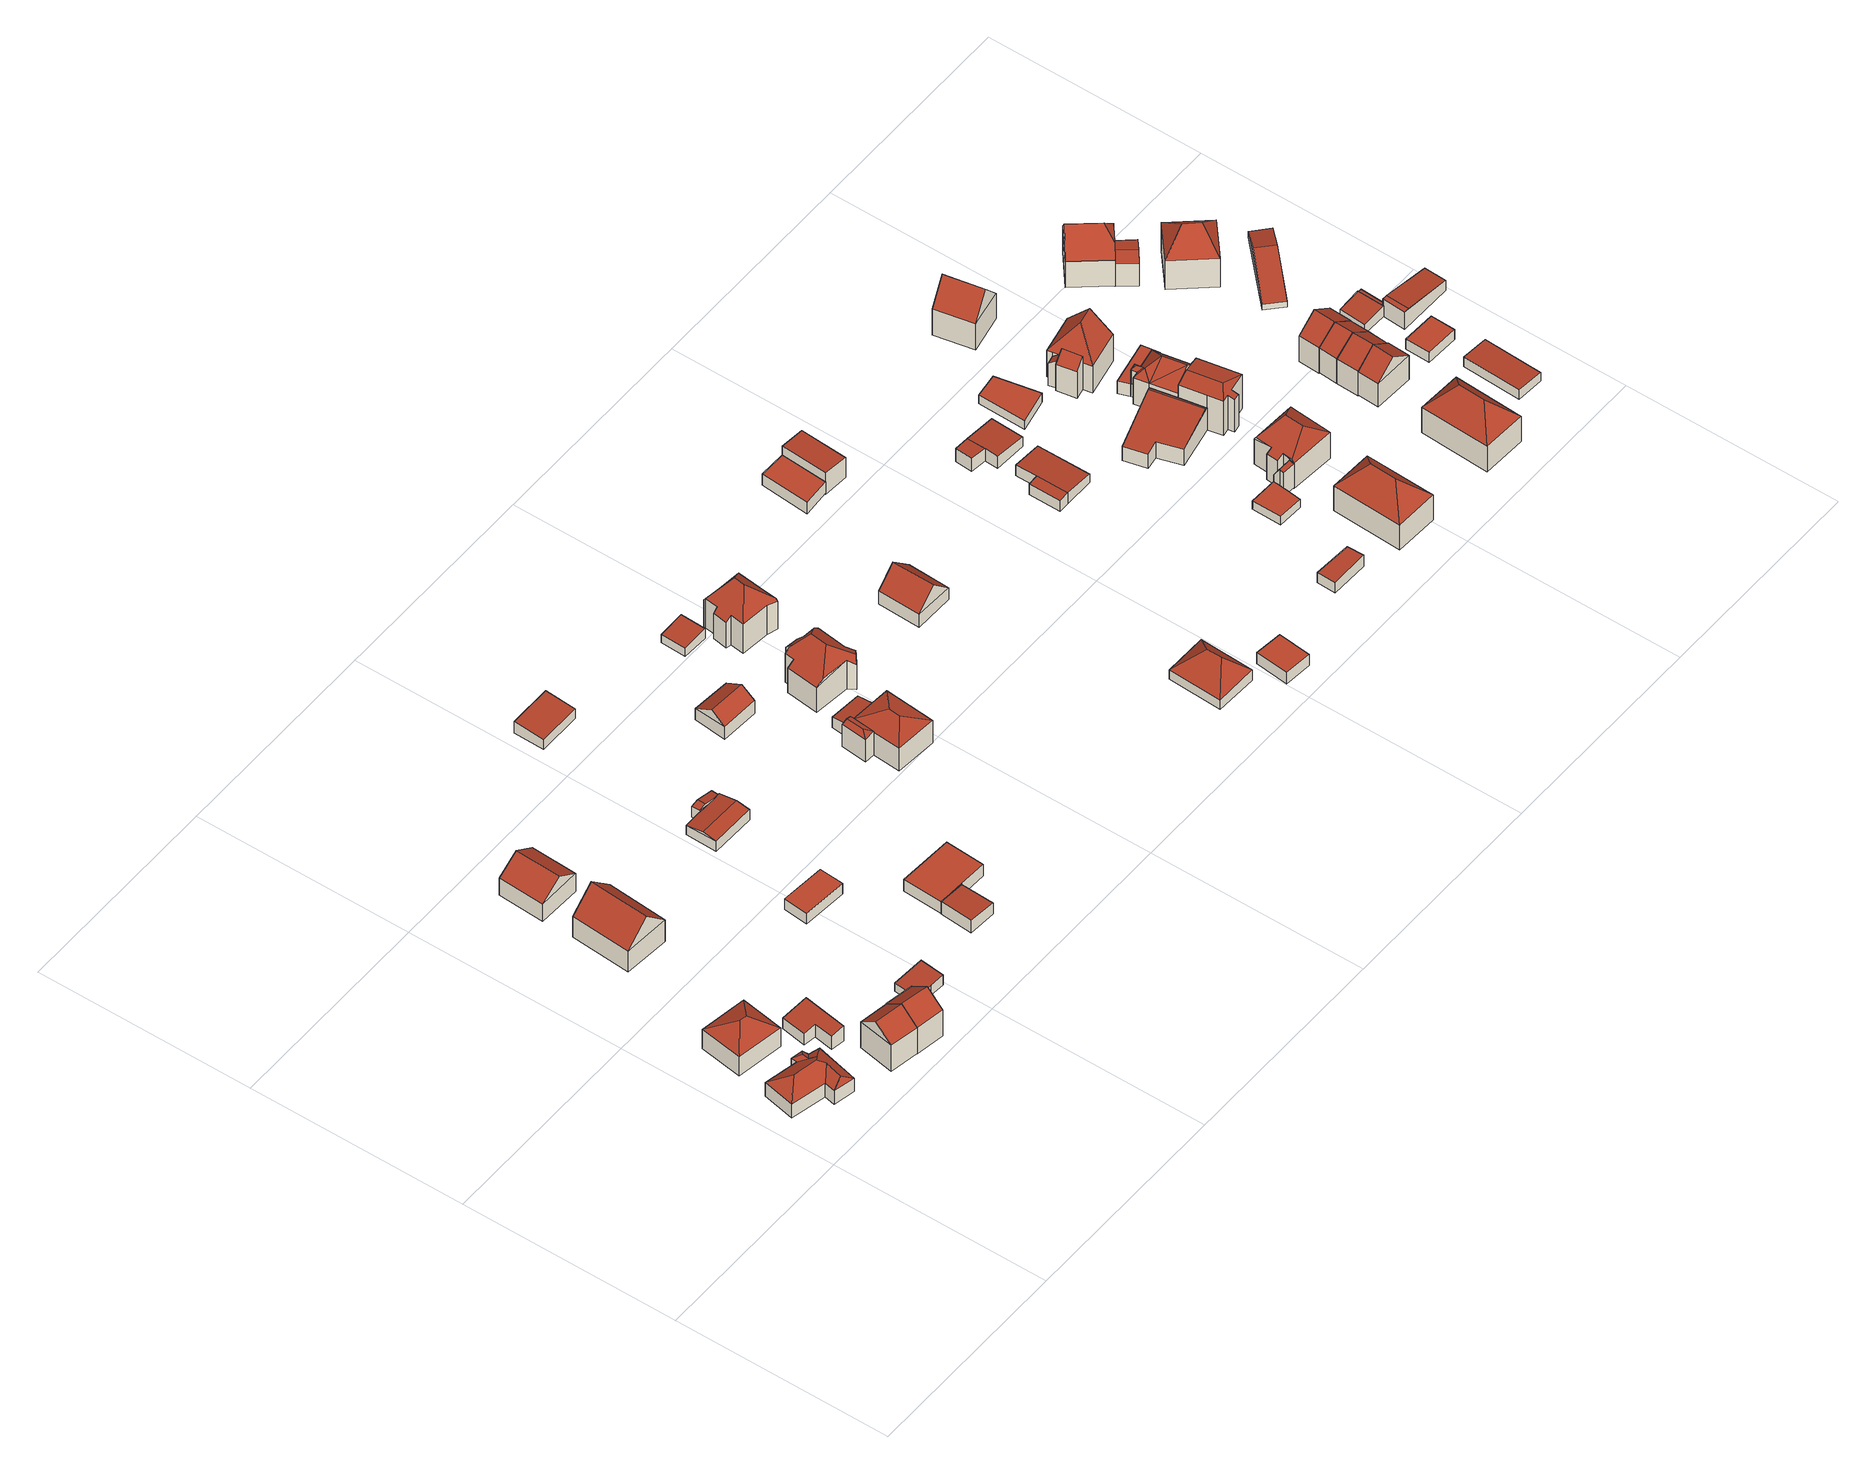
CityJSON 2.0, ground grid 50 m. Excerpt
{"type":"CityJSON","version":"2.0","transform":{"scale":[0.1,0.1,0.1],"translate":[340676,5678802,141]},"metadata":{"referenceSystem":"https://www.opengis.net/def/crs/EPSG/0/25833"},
"CityObjects":{
"building1":{"type":"Building","attributes":{"Dachtyp_tdc":"tdcFreeFormRoof","Gemeindeschluessel":14729160,"Dachneigung":33.25,"QualitaetDacherkennung":38,"Geometrietyp2DReferenz":"3000","function":"31001_9998","roofType":"5000","measuredHeight":6.15},"geometry":[{"type":"MultiSurface","lod":"2","boundaries":[[[0,1,2,3]],[[1,4,5,2]],[[4,6,7,5]],[[6,8,9,7]],[[8,10,11,9]],[[10,12,13,11]],[[12,14,15,13]],[[14,16,17,15]],[[16,18,19,17]],[[18,0,3,19]],[[20,21,22,23,24,18,16]],[[25,20,16,14]],[[26,25,14,12]],[[26,12,10]],[[21,20,25,26,10,8]],[[27,22,21,8,6]],[[27,6,4]],[[23,22,27,4,1]],[[24,23,1,0]],[[24,0,18]],[[3,2,5,7,9,11,13,15,17,19]]],"semantics":{"surfaces":[{"type":"WallSurface"},{"type":"RoofSurface"},{"type":"GroundSurface"}],"values":[0,0,0,0,0,0,0,0,0,0,1,1,1,1,1,1,1,1,1,1,2]}}]},
"building2":{"type":"Building","attributes":{"Dachtyp_tdc":"tdcFreeFormRoof","Gemeindeschluessel":14729160,"Dachneigung":26.37,"QualitaetDacherkennung":95,"Geometrietyp2DReferenz":"3000","function":"31001_9998","roofType":"5000","measuredHeight":7.65},"geometry":[{"type":"MultiSurface","lod":"2","boundaries":[[[28,29,30,31]],[[29,32,33,30]],[[32,34,35,33]],[[34,28,31,35]],[[36,34,32]],[[37,36,32,29]],[[37,29,28]],[[36,37,28,34]],[[31,30,33,35]]],"semantics":{"surfaces":[{"type":"WallSurface"},{"type":"RoofSurface"},{"type":"GroundSurface"}],"values":[0,0,0,0,1,1,1,1,2]}}]},
"building3":{"type":"Building","attributes":{"Dachtyp_tdc":"tdcPolyFlatRoof","Gemeindeschluessel":14729160,"Dachneigung":10.23,"QualitaetDacherkennung":59,"Geometrietyp2DReferenz":"3000","function":"31001_9998","roofType":"2100","measuredHeight":4.06},"geometry":[{"type":"MultiSurface","lod":"2","boundaries":[[[38,39,40,41]],[[39,42,43,40]],[[42,44,45,43]],[[44,46,47,45]],[[46,48,49,47]],[[48,38,41,49]],[[48,46,44,42,39,38]],[[41,40,43,45,47,49]]],"semantics":{"surfaces":[{"type":"WallSurface"},{"type":"RoofSurface"},{"type":"GroundSurface"}],"values":[0,0,0,0,0,0,1,2]}}]},
"building4":{"type":"Building","attributes":{"Dachtyp_tdc":"tdcGableRoof","Gemeindeschluessel":14729160,"Dachneigung":37.71,"QualitaetDacherkennung":84,"Geometrietyp2DReferenz":"3000","function":"31001_9998","roofType":"3100","measuredHeight":10.32},"geometry":[{"type":"MultiSurface","lod":"2","boundaries":[[[50,51,52,53]],[[51,54,55,52]],[[54,56,57,55]],[[56,50,53,57]],[[54,51,58]],[[50,56,59]],[[51,50,59,58]],[[56,54,58,59]],[[53,52,55,57]]],"semantics":{"surfaces":[{"type":"WallSurface"},{"type":"RoofSurface"},{"type":"GroundSurface"}],"values":[0,0,0,0,0,0,1,1,2]}}]},
"building5":{"type":"Building","attributes":{"Dachtyp_tdc":"tdcGableRoof","Gemeindeschluessel":14729160,"Dachneigung":37.6,"QualitaetDacherkennung":86,"Geometrietyp2DReferenz":"3000","function":"31001_9998","roofType":"3100","measuredHeight":10.45},"geometry":[{"type":"MultiSurface","lod":"2","boundaries":[[[60,61,62,63]],[[61,64,65,62]],[[64,66,67,65]],[[66,60,63,67]],[[64,61,68]],[[60,66,69]],[[61,60,69,68]],[[66,64,68,69]],[[63,62,65,67]]],"semantics":{"surfaces":[{"type":"WallSurface"},{"type":"RoofSurface"},{"type":"GroundSurface"}],"values":[0,0,0,0,0,0,1,1,2]}}]},
"building6":{"type":"Building","attributes":{"Dachtyp_tdc":"tdcGableRoof","Gemeindeschluessel":14729160,"Dachneigung":45.15,"QualitaetDacherkennung":68,"Geometrietyp2DReferenz":"3000","function":"31001_9998","roofType":"3100","measuredHeight":11.07},"geometry":[{"type":"MultiSurface","lod":"2","boundaries":[[[70,71,72,73]],[[71,74,75,72]],[[74,76,77,75]],[[76,70,73,77]],[[74,71,78]],[[70,76,79]],[[71,70,79,78]],[[76,74,78,79]],[[73,72,75,77]]],"semantics":{"surfaces":[{"type":"WallSurface"},{"type":"RoofSurface"},{"type":"GroundSurface"}],"values":[0,0,0,0,0,0,1,1,2]}}]},
"building7":{"type":"Building","attributes":{"Dachtyp_tdc":"tdcGableRoof","Gemeindeschluessel":14729160,"Dachneigung":33.8,"QualitaetDacherkennung":87,"Geometrietyp2DReferenz":"3000","function":"31001_9998","roofType":"3100","measuredHeight":8.05},"geometry":[{"type":"MultiSurface","lod":"2","boundaries":[[[80,81,82,83]],[[81,84,85,82]],[[84,86,87,85]],[[86,80,83,87]],[[84,81,88]],[[80,86,89]],[[81,80,89,88]],[[86,84,88,89]],[[83,82,85,87]]],"semantics":{"surfaces":[{"type":"WallSurface"},{"type":"RoofSurface"},{"type":"GroundSurface"}],"values":[0,0,0,0,0,0,1,1,2]}}]},
"building8":{"type":"Building","attributes":{"Dachtyp_tdc":"tdcPolyFlatRoof","Gemeindeschluessel":14729160,"Dachneigung":4.66,"QualitaetDacherkennung":88,"Geometrietyp2DReferenz":"3000","function":"31001_9998","roofType":"2100","measuredHeight":2.82},"geometry":[{"type":"MultiSurface","lod":"2","boundaries":[[[90,91,92,93]],[[91,94,95,92]],[[94,96,97,95]],[[96,98,99,97]],[[98,90,93,99]],[[98,96,94,91,90]],[[93,92,95,97,99]]],"semantics":{"surfaces":[{"type":"WallSurface"},{"type":"RoofSurface"},{"type":"GroundSurface"}],"values":[0,0,0,0,0,1,2]}}]},
"building9":{"type":"Building","attributes":{"Dachtyp_tdc":"tdcPolyFlatRoof","Gemeindeschluessel":14729160,"Dachneigung":0,"QualitaetDacherkennung":0,"Geometrietyp2DReferenz":"3000","BezugspunktDach":"2000","function":"31001_9998","measuredHeight":3},"geometry":[{"type":"MultiSurface","lod":"2","boundaries":[[[100,101,102,103]],[[103,102,104,105]],[[102,101,106,104]],[[101,100,107,106]],[[100,103,105,107]],[[105,104,106,107]]],"semantics":{"surfaces":[{"type":"RoofSurface"},{"type":"WallSurface"},{"type":"GroundSurface"}],"values":[0,1,1,1,1,2]}}]},
"building10":{"type":"Building","attributes":{"Dachtyp_tdc":"tdcPolyFlatRoof","Gemeindeschluessel":14729160,"Dachneigung":3.38,"QualitaetDacherkennung":92,"Geometrietyp2DReferenz":"3000","function":"31001_9998","roofType":"2100","measuredHeight":3.41},"geometry":[{"type":"MultiSurface","lod":"2","boundaries":[[[108,109,110,111]],[[109,112,113,110]],[[112,114,115,113]],[[114,108,111,115]],[[114,112,109,108]],[[111,110,113,115]]],"semantics":{"surfaces":[{"type":"WallSurface"},{"type":"RoofSurface"},{"type":"GroundSurface"}],"values":[0,0,0,0,1,2]}}]},
"building11":{"type":"Building","attributes":{"Gemeindeschluessel":14729160,"Geometrietyp2DReferenz":"3000","function":"31001_9998","roofType":"9999"},"children":["building11-1","building11-2"]},
"building11-1":{"type":"BuildingPart","attributes":{"Dachtyp_tdc":"tdcGableRoof","Dachneigung":16.05,"QualitaetDacherkennung":80,"Geometrietyp2DReferenz":"3000","roofType":"3100","measuredHeight":3.43},"parents":["building11"],"geometry":[{"type":"MultiSurface","lod":"2","boundaries":[[[116,117,118,119]],[[120,121,122,123,124]],[[121,116,119,122]],[[120,125,117,126]],[[116,121,127]],[[117,116,127,126]],[[121,120,126,127]],[[119,118,123,122]],[[124,125,120]],[[123,118,117,125,124]]],"semantics":{"surfaces":[{"type":"WallSurface"},{"type":"RoofSurface"},{"type":"GroundSurface"},{"type":"ClosureSurface"}],"values":[0,0,0,0,0,1,1,2,0,3]}}]},
"building11-2":{"type":"BuildingPart","attributes":{"Dachtyp_tdc":"tdcGableRoof","Dachneigung":10.19,"QualitaetDacherkennung":88,"Geometrietyp2DReferenz":"3000","roofType":"3100","measuredHeight":3.42},"parents":["building11"],"geometry":[{"type":"MultiSurface","lod":"2","boundaries":[[[128,129,130,131]],[[129,132,133,130]],[[134,128,131,118,117]],[[132,129,135]],[[128,134,136]],[[129,128,136,135]],[[134,125,124,132,135,136]],[[131,130,133,123,118]],[[123,133,132,124]],[[117,125,134]],[[118,123,124,125,117]]],"semantics":{"surfaces":[{"type":"WallSurface"},{"type":"RoofSurface"},{"type":"GroundSurface"},{"type":"ClosureSurface"}],"values":[0,0,0,0,0,1,1,2,0,0,3]}}]},
"building12":{"type":"Building","attributes":{"Dachtyp_tdc":"tdcPolyFlatRoof","Gemeindeschluessel":14729160,"Dachneigung":0,"QualitaetDacherkennung":29,"Geometrietyp2DReferenz":"3000","function":"31001_9998","roofType":"1000","measuredHeight":3.24},"geometry":[{"type":"MultiSurface","lod":"2","boundaries":[[[137,138,139,140]],[[138,141,142,139]],[[141,143,144,142]],[[143,145,146,144]],[[145,137,140,146]],[[145,143,141,138,137]],[[140,139,142,144,146]]],"semantics":{"surfaces":[{"type":"WallSurface"},{"type":"RoofSurface"},{"type":"GroundSurface"}],"values":[0,0,0,0,0,1,2]}}]},
"building13":{"type":"Building","attributes":{"Dachtyp_tdc":"tdcPolyFlatRoof","Gemeindeschluessel":14729160,"Dachneigung":4.21,"QualitaetDacherkennung":82,"Geometrietyp2DReferenz":"3000","function":"31001_9998","roofType":"2100","measuredHeight":3.15},"geometry":[{"type":"MultiSurface","lod":"2","boundaries":[[[147,148,149,150]],[[148,151,152,149]],[[151,153,154,152]],[[153,147,150,154]],[[153,151,148,147]],[[150,149,152,154]]],"semantics":{"surfaces":[{"type":"WallSurface"},{"type":"RoofSurface"},{"type":"GroundSurface"}],"values":[0,0,0,0,1,2]}}]},
"building14":{"type":"Building","attributes":{"Dachtyp_tdc":"tdcGableRoof","Gemeindeschluessel":14729160,"Dachneigung":31.76,"QualitaetDacherkennung":89,"Geometrietyp2DReferenz":"3000","function":"31001_9998","roofType":"3100","measuredHeight":5.58},"geometry":[{"type":"MultiSurface","lod":"2","boundaries":[[[155,156,157,158]],[[156,159,160,157]],[[159,161,162,160]],[[161,155,158,162]],[[159,156,163]],[[155,161,164]],[[156,155,164,163]],[[161,159,163,164]],[[158,157,160,162]]],"semantics":{"surfaces":[{"type":"WallSurface"},{"type":"RoofSurface"},{"type":"GroundSurface"}],"values":[0,0,0,0,0,0,1,1,2]}}]},
"building15":{"type":"Building","attributes":{"Gemeindeschluessel":14729160,"Geometrietyp2DReferenz":"3000","function":"31001_9998","roofType":"9999"},"children":["building15-1","building15-2","building15-3"]},
"building15-1":{"type":"BuildingPart","attributes":{"Dachtyp_tdc":"tdcHipRoof","Dachneigung":16.48,"QualitaetDacherkennung":86,"Geometrietyp2DReferenz":"3000","roofType":"3200","measuredHeight":7.77},"parents":["building15"],"geometry":[{"type":"MultiSurface","lod":"2","boundaries":[[[165,166,167,168,169]],[[166,170,171,167]],[[170,172,173,171]],[[172,174,175,173]],[[172,170,176]],[[166,165,177,178]],[[170,166,178,176]],[[177,174,172,176,178]],[[179,168,167,171,173,175]],[[169,180,177,165]],[[169,168,179,180]],[[179,175,174,177,180]]],"semantics":{"surfaces":[{"type":"WallSurface"},{"type":"RoofSurface"},{"type":"GroundSurface"},{"type":"ClosureSurface"}],"values":[0,0,0,0,1,1,1,1,2,0,3,3]}}]},
"building15-2":{"type":"BuildingPart","attributes":{"Dachtyp_tdc":"tdcPolyFlatRoof","Dachneigung":9.65,"QualitaetDacherkennung":51,"Geometrietyp2DReferenz":"3000","roofType":"2100","measuredHeight":3.77},"parents":["building15"],"geometry":[{"type":"MultiSurface","lod":"2","boundaries":[[[181,182,183,184]],[[182,185,186,183]],[[185,169,168,186]],[[185,182,181,180,169]],[[168,179,184,183,186]],[[179,168,169,180]],[[181,184,179,180]]],"semantics":{"surfaces":[{"type":"WallSurface"},{"type":"RoofSurface"},{"type":"GroundSurface"},{"type":"ClosureSurface"}],"values":[0,0,0,1,2,3,3]}}]},
"building15-3":{"type":"BuildingPart","attributes":{"Dachtyp_tdc":"tdcHipAndGableRoof","Dachneigung":20.05,"QualitaetDacherkennung":65,"Geometrietyp2DReferenz":"3000","roofType":"5000","measuredHeight":6.64},"parents":["building15"],"geometry":[{"type":"MultiSurface","lod":"2","boundaries":[[[187,175,174]],[[187,188,189,175]],[[188,190,191,189]],[[190,192,193,191]],[[192,194,181,184,193]],[[188,187,195]],[[187,196,194,192,195]],[[192,190,188,195]],[[184,179,175,189,191,193]],[[180,181,194,196,177]],[[180,179,184,181]],[[174,177,196,187]],[[174,175,179,180,177]]],"semantics":{"surfaces":[{"type":"WallSurface"},{"type":"RoofSurface"},{"type":"GroundSurface"},{"type":"ClosureSurface"}],"values":[0,0,0,0,0,1,1,1,2,0,3,0,3]}}]},
"building16":{"type":"Building","attributes":{"Dachtyp_tdc":"tdcFreeFormRoof","Gemeindeschluessel":14729160,"Dachneigung":37.22,"QualitaetDacherkennung":59,"Geometrietyp2DReferenz":"3000","function":"31001_9998","roofType":"5000","measuredHeight":11.44},"geometry":[{"type":"MultiSurface","lod":"2","boundaries":[[[197,198,199,200]],[[198,201,202,199]],[[201,203,204,202]],[[203,205,206,204]],[[205,207,208,206]],[[207,209,210,208]],[[209,211,212,210]],[[211,213,214,212]],[[213,215,216,214]],[[215,217,218,216]],[[217,219,220,218]],[[219,221,222,220]],[[221,197,200,222]],[[223,224,215,213,211,209,225]],[[198,197,226,227,228]],[[227,223,225,207,205,203,201,228]],[[226,221,219,217,224,223,227]],[[217,215,224]],[[201,198,228]],[[209,207,225]],[[197,221,226]],[[200,199,202,204,206,208,210,212,214,216,218,220,222]]],"semantics":{"surfaces":[{"type":"WallSurface"},{"type":"RoofSurface"},{"type":"GroundSurface"}],"values":[0,0,0,0,0,0,0,0,0,0,0,0,0,1,1,1,1,0,0,0,0,2]}}]},
"building17":{"type":"Building","attributes":{"Dachtyp_tdc":"tdcPolyFlatRoof","Gemeindeschluessel":14729160,"Dachneigung":4.94,"QualitaetDacherkennung":97,"Geometrietyp2DReferenz":"3000","function":"31001_9998","roofType":"2100","measuredHeight":2.69},"geometry":[{"type":"MultiSurface","lod":"2","boundaries":[[[229,230,231,232]],[[230,233,234,231]],[[233,235,236,234]],[[235,229,232,236]],[[235,233,230,229]],[[232,231,234,236]]],"semantics":{"surfaces":[{"type":"WallSurface"},{"type":"RoofSurface"},{"type":"GroundSurface"}],"values":[0,0,0,0,1,2]}}]},
"building18":{"type":"Building","attributes":{"Dachtyp_tdc":"tdcFreeFormRoof","Gemeindeschluessel":14729160,"Dachneigung":44.77,"QualitaetDacherkennung":77,"Geometrietyp2DReferenz":"3000","function":"31001_9998","roofType":"5000","measuredHeight":12.57},"geometry":[{"type":"MultiSurface","lod":"2","boundaries":[[[237,238,239,240]],[[238,241,242,239]],[[241,243,244,242]],[[243,245,246,244]],[[245,247,248,246]],[[247,249,250,248]],[[249,251,252,250]],[[251,253,254,252]],[[253,255,256,254]],[[255,257,258,256]],[[257,259,260,258]],[[259,261,262,260]],[[261,263,264,262]],[[263,237,240,264]],[[259,257,255,265,266]],[[255,253,251,249,247,265]],[[247,245,243,241,238,237,266,265]],[[237,263,261,259,266]],[[240,239,242,244,246,248,250,252,254,256,258,260,262,264]]],"semantics":{"surfaces":[{"type":"WallSurface"},{"type":"RoofSurface"},{"type":"GroundSurface"}],"values":[0,0,0,0,0,0,0,0,0,0,0,0,0,0,1,1,1,1,2]}}]},
"building19":{"type":"Building","attributes":{"Dachtyp_tdc":"tdcGableRoof","Gemeindeschluessel":14729160,"Dachneigung":45.3,"QualitaetDacherkennung":88,"Geometrietyp2DReferenz":"3000","function":"31001_9998","roofType":"3100","measuredHeight":7.96},"geometry":[{"type":"MultiSurface","lod":"2","boundaries":[[[267,268,269,270]],[[268,271,272,269]],[[271,273,274,272]],[[273,267,270,274]],[[271,268,275]],[[267,273,276]],[[268,267,276,275]],[[273,271,275,276]],[[270,269,272,274]]],"semantics":{"surfaces":[{"type":"WallSurface"},{"type":"RoofSurface"},{"type":"GroundSurface"}],"values":[0,0,0,0,0,0,1,1,2]}}]},
"building20":{"type":"Building","attributes":{"Dachtyp_tdc":"tdcHipRoof","Gemeindeschluessel":14729160,"Dachneigung":44.85,"QualitaetDacherkennung":64,"Geometrietyp2DReferenz":"3000","function":"31001_9998","roofType":"3200","measuredHeight":7.54},"geometry":[{"type":"MultiSurface","lod":"2","boundaries":[[[277,278,279,280]],[[278,281,282,279]],[[281,283,284,282]],[[283,277,280,284]],[[281,278,285]],[[277,283,286]],[[278,277,286,285]],[[283,281,285,286]],[[280,279,282,284]]],"semantics":{"surfaces":[{"type":"WallSurface"},{"type":"RoofSurface"},{"type":"GroundSurface"}],"values":[0,0,0,0,1,1,1,1,2]}}]},
"building21":{"type":"Building","attributes":{"Dachtyp_tdc":"tdcPolyFlatRoof","Gemeindeschluessel":14729160,"Dachneigung":0,"QualitaetDacherkennung":90,"Geometrietyp2DReferenz":"3000","function":"31001_9998","roofType":"1000","measuredHeight":3.16},"geometry":[{"type":"MultiSurface","lod":"2","boundaries":[[[287,288,289,290]],[[288,291,292,289]],[[291,293,294,292]],[[293,287,290,294]],[[293,291,288,287]],[[290,289,292,294]]],"semantics":{"surfaces":[{"type":"WallSurface"},{"type":"RoofSurface"},{"type":"GroundSurface"}],"values":[0,0,0,0,1,2]}}]},
"building22":{"type":"Building","attributes":{"Dachtyp_tdc":"tdcPolyFlatRoof","Gemeindeschluessel":14729160,"Dachneigung":0,"QualitaetDacherkennung":44,"Geometrietyp2DReferenz":"3000","function":"31001_9998","roofType":"1000","measuredHeight":3.01},"geometry":[{"type":"MultiSurface","lod":"2","boundaries":[[[295,296,297,298]],[[296,299,300,297]],[[299,301,302,300]],[[301,295,298,302]],[[301,299,296,295]],[[298,297,300,302]]],"semantics":{"surfaces":[{"type":"WallSurface"},{"type":"RoofSurface"},{"type":"GroundSurface"}],"values":[0,0,0,0,1,2]}}]},
"building23":{"type":"Building","attributes":{"Dachtyp_tdc":"tdcPolyFlatRoof","Gemeindeschluessel":14729160,"Dachneigung":4.35,"QualitaetDacherkennung":91,"Geometrietyp2DReferenz":"3000","function":"31001_9998","roofType":"2100","measuredHeight":5.89},"geometry":[{"type":"MultiSurface","lod":"2","boundaries":[[[303,304,305,306]],[[304,307,308,305]],[[307,309,310,308]],[[309,303,306,310]],[[309,307,304,303]],[[306,305,308,310]]],"semantics":{"surfaces":[{"type":"WallSurface"},{"type":"RoofSurface"},{"type":"GroundSurface"}],"values":[0,0,0,0,1,2]}}]},
"building24":{"type":"Building","attributes":{"Dachtyp_tdc":"tdcPolyFlatRoof","Gemeindeschluessel":14729160,"Dachneigung":2.56,"QualitaetDacherkennung":87,"Geometrietyp2DReferenz":"3000","function":"31001_9998","roofType":"2100","measuredHeight":3.02},"geometry":[{"type":"MultiSurface","lod":"2","boundaries":[[[311,312,313,314]],[[312,315,316,313]],[[315,317,318,316]],[[317,311,314,318]],[[317,315,312,311]],[[314,313,316,318]]],"semantics":{"surfaces":[{"type":"WallSurface"},{"type":"RoofSurface"},{"type":"GroundSurface"}],"values":[0,0,0,0,1,2]}}]},
"building25":{"type":"Building","attributes":{"Gemeindeschluessel":14729160,"Geometrietyp2DReferenz":"3000","function":"31001_9998","roofType":"9999"},"children":["building25-1","building25-2"]},
"building25-1":{"type":"BuildingPart","attributes":{"Dachtyp_tdc":"tdcPolyFlatRoof","Dachneigung":4.82,"QualitaetDacherkennung":97,"Geometrietyp2DReferenz":"3000","roofType":"2100","measuredHeight":3.07},"parents":["building25"],"geometry":[{"type":"MultiSurface","lod":"2","boundaries":[[[319,320,321,322,323]],[[320,324,325,321]],[[324,326,327,328,325]],[[326,324,320,319]],[[322,321,325,328]],[[323,327,326,319]],[[323,322,328,327]]],"semantics":{"surfaces":[{"type":"WallSurface"},{"type":"RoofSurface"},{"type":"GroundSurface"},{"type":"ClosureSurface"}],"values":[0,0,0,1,2,0,3]}}]},
"building25-2":{"type":"BuildingPart","attributes":{"Dachtyp_tdc":"tdcPolyFlatRoof","Dachneigung":5.21,"QualitaetDacherkennung":70,"Geometrietyp2DReferenz":"3000","roofType":"2100","measuredHeight":2.95},"parents":["building25"],"geometry":[{"type":"MultiSurface","lod":"2","boundaries":[[[329,323,322,330]],[[327,331,332,328]],[[331,333,334,332]],[[333,329,330,334]],[[333,331,327,323,329]],[[330,322,328,332,334]],[[328,322,323,327]]],"semantics":{"surfaces":[{"type":"WallSurface"},{"type":"RoofSurface"},{"type":"GroundSurface"},{"type":"ClosureSurface"}],"values":[0,0,0,0,1,2,3]}}]},
"building26":{"type":"Building","attributes":{"Gemeindeschluessel":14729160,"Geometrietyp2DReferenz":"3000","function":"31001_9998","roofType":"9999"},"children":["building26-1","building26-2"]},
"building26-1":{"type":"BuildingPart","attributes":{"Dachtyp_tdc":"tdcPolyFlatRoof","Dachneigung":5.72,"QualitaetDacherkennung":91,"Geometrietyp2DReferenz":"3000","roofType":"2100","measuredHeight":3.36},"parents":["building26"],"geometry":[{"type":"MultiSurface","lod":"2","boundaries":[[[335,336,337,338]],[[336,339,340,337]],[[341,342,343,344]],[[342,335,338,343]],[[342,341,339,336,335]],[[338,337,340,344,343]],[[344,340,339,341]]],"semantics":{"surfaces":[{"type":"WallSurface"},{"type":"RoofSurface"},{"type":"GroundSurface"},{"type":"ClosureSurface"}],"values":[0,0,0,0,1,2,3]}}]},
"building26-2":{"type":"BuildingPart","attributes":{"Dachtyp_tdc":"tdcPolyFlatRoof","Dachneigung":2.6,"QualitaetDacherkennung":90,"Geometrietyp2DReferenz":"3000","roofType":"2100","measuredHeight":3.59},"parents":["building26"],"geometry":[{"type":"MultiSurface","lod":"2","boundaries":[[[345,346,340,339]],[[345,347,348,346]],[[347,341,344,348]],[[341,347,345,339]],[[340,346,348,344]],[[339,340,344,341]]],"semantics":{"surfaces":[{"type":"WallSurface"},{"type":"RoofSurface"},{"type":"GroundSurface"},{"type":"ClosureSurface"}],"values":[0,0,0,1,2,3]}}]},
"building27":{"type":"Building","attributes":{"Gemeindeschluessel":14729160,"Geometrietyp2DReferenz":"3000","function":"31001_9998","roofType":"9999"},"children":["building27-1","building27-2"]},
"building27-1":{"type":"BuildingPart","attributes":{"Dachtyp_tdc":"tdcGableRoof","Dachneigung":60.9,"QualitaetDacherkennung":20,"Geometrietyp2DReferenz":"3000","roofType":"3100","measuredHeight":6.79},"parents":["building27"],"geometry":[{"type":"MultiSurface","lod":"2","boundaries":[[[349,350,351,352,353]],[[350,354,355,351]],[[354,356,357,355]],[[356,358,359,357]],[[358,360,361,362,359]],[[356,354,350,349,363]],[[363,360,358,356]],[[364,352,351,355,357,359,362]],[[349,353,365,363]],[[353,352,364,365]],[[365,361,360,363]],[[362,361,365,364]]],"semantics":{"surfaces":[{"type":"WallSurface"},{"type":"RoofSurface"},{"type":"GroundSurface"},{"type":"ClosureSurface"}],"values":[0,0,0,0,0,1,1,2,0,3,0,3]}}]},
"building27-2":{"type":"BuildingPart","attributes":{"Dachtyp_tdc":"tdcPolyFlatRoof","Dachneigung":0,"QualitaetDacherkennung":79,"Geometrietyp2DReferenz":"3000","roofType":"1000","measuredHeight":2.37},"parents":["building27"],"geometry":[{"type":"MultiSurface","lod":"2","boundaries":[[[366,353,352,367]],[[361,368,369,362]],[[368,370,371,369]],[[370,366,367,371]],[[370,368,361,365,353,366]],[[367,352,364,362,369,371]],[[364,352,353,365]],[[362,364,365,361]]],"semantics":{"surfaces":[{"type":"WallSurface"},{"type":"RoofSurface"},{"type":"GroundSurface"},{"type":"ClosureSurface"}],"values":[0,0,0,0,1,2,3,3]}}]},
"building28":{"type":"Building","attributes":{"Dachtyp_tdc":"tdcHipRoof","Gemeindeschluessel":14729160,"Dachneigung":44.66,"QualitaetDacherkennung":78,"Geometrietyp2DReferenz":"3000","function":"31001_9998","roofType":"3200","measuredHeight":11.83},"geometry":[{"type":"MultiSurface","lod":"2","boundaries":[[[372,373,374,375]],[[373,376,377,374]],[[376,378,379,377]],[[378,372,375,379]],[[376,373,380]],[[372,378,381]],[[373,372,381,380]],[[378,376,380,381]],[[375,374,377,379]]],"semantics":{"surfaces":[{"type":"WallSurface"},{"type":"RoofSurface"},{"type":"GroundSurface"}],"values":[0,0,0,0,1,1,1,1,2]}}]},
"building29":{"type":"Building","attributes":{"Dachtyp_tdc":"tdcPolyFlatRoof","Gemeindeschluessel":14729160,"Dachneigung":0,"QualitaetDacherkennung":80,"Geometrietyp2DReferenz":"3000","function":"31001_9998","roofType":"1000","measuredHeight":2.44},"geometry":[{"type":"MultiSurface","lod":"2","boundaries":[[[382,383,384,385]],[[383,386,387,384]],[[386,388,389,387]],[[388,382,385,389]],[[388,386,383,382]],[[385,384,387,389]]],"semantics":{"surfaces":[{"type":"WallSurface"},{"type":"RoofSurface"},{"type":"GroundSurface"}],"values":[0,0,0,0,1,2]}}]},
"building30":{"type":"Building","attributes":{"Dachtyp_tdc":"tdcFreeFormRoof","Gemeindeschluessel":14729160,"Dachneigung":10.2,"QualitaetDacherkennung":12,"Geometrietyp2DReferenz":"3000","function":"31001_9998","roofType":"5000","measuredHeight":6.21},"geometry":[{"type":"MultiSurface","lod":"2","boundaries":[[[390,391,392,393]],[[391,394,395,392]],[[394,396,397,395]],[[396,398,399,397]],[[398,400,401,399]],[[400,402,403,401]],[[402,390,393,403]],[[398,404,405,390,402,400]],[[404,396,394,391,405]],[[391,390,405]],[[398,396,404]],[[393,392,395,397,399,401,403]]],"semantics":{"surfaces":[{"type":"WallSurface"},{"type":"RoofSurface"},{"type":"GroundSurface"}],"values":[0,0,0,0,0,0,0,1,1,0,0,2]}}]},
"building31":{"type":"Building","attributes":{"Dachtyp_tdc":"tdcFreeFormRoof","Gemeindeschluessel":14729160,"Dachneigung":28.39,"QualitaetDacherkennung":62,"Geometrietyp2DReferenz":"3000","function":"31001_9998","roofType":"5000","measuredHeight":10.9},"geometry":[{"type":"MultiSurface","lod":"2","boundaries":[[[406,407,408,409]],[[407,410,411,408]],[[410,412,413,411]],[[412,414,415,413]],[[414,416,417,415]],[[416,418,419,417]],[[418,420,421,419]],[[420,406,409,421]],[[420,422,423,406]],[[424,418,416,425]],[[420,418,424,422]],[[422,424,425,414,412,410,407,423]],[[407,406,423]],[[416,414,425]],[[409,408,411,413,415,417,419,421]]],"semantics":{"surfaces":[{"type":"WallSurface"},{"type":"RoofSurface"},{"type":"GroundSurface"}],"values":[0,0,0,0,0,0,0,0,1,1,1,1,0,0,2]}}]},
"building32":{"type":"Building","attributes":{"Dachtyp_tdc":"tdcPolyFlatRoof","Gemeindeschluessel":14729160,"Dachneigung":35.91,"QualitaetDacherkennung":38,"Geometrietyp2DReferenz":"3000","function":"31001_9998","roofType":"2100","measuredHeight":7.46},"geometry":[{"type":"MultiSurface","lod":"2","boundaries":[[[426,427,428,429]],[[427,430,431,428]],[[430,432,433,431]],[[432,426,429,433]],[[432,430,427,426]],[[429,428,431,433]]],"semantics":{"surfaces":[{"type":"WallSurface"},{"type":"RoofSurface"},{"type":"GroundSurface"}],"values":[0,0,0,0,1,2]}}]},
"building33":{"type":"Building","attributes":{"Dachtyp_tdc":"tdcHipAndGableRoof","Gemeindeschluessel":14729160,"Dachneigung":12.37,"QualitaetDacherkennung":44,"Geometrietyp2DReferenz":"3000","function":"31001_9998","roofType":"5000","measuredHeight":10.31},"geometry":[{"type":"MultiSurface","lod":"2","boundaries":[[[434,435,436,437]],[[435,438,439,436]],[[438,440,441,439]],[[440,442,443,441]],[[442,444,445,443]],[[444,446,447,445]],[[446,448,449,447]],[[448,450,451,449]],[[450,452,453,451]],[[452,434,437,453]],[[448,446,444,442,440,438,454]],[[438,435,434,454]],[[434,452,450,448,454]],[[437,436,439,441,443,445,447,449,451,453]]],"semantics":{"surfaces":[{"type":"WallSurface"},{"type":"RoofSurface"},{"type":"GroundSurface"}],"values":[0,0,0,0,0,0,0,0,0,0,1,1,1,2]}}]},
"building34":{"type":"Building","attributes":{"Dachtyp_tdc":"tdcFreeFormRoof","Gemeindeschluessel":14729160,"Dachneigung":46.5,"QualitaetDacherkennung":28,"Geometrietyp2DReferenz":"3000","function":"31001_9998","roofType":"5000","measuredHeight":11.35},"geometry":[{"type":"MultiSurface","lod":"2","boundaries":[[[455,456,457,458]],[[456,459,460,457]],[[459,461,462,460]],[[461,463,464,462]],[[463,465,395,464]],[[465,466,392,395]],[[466,467,468,392]],[[467,469,470,468]],[[469,455,458,470]],[[471,472,469,467]],[[466,471,467]],[[466,473,471]],[[466,474,473]],[[474,466,465]],[[474,465,463]],[[473,474,463,461]],[[471,473,461,459]],[[475,472,471,459,456]],[[475,456,455]],[[472,475,455,469]],[[458,457,460,462,464,395,392,468,470]]],"semantics":{"surfaces":[{"type":"WallSurface"},{"type":"RoofSurface"},{"type":"GroundSurface"}],"values":[0,0,0,0,0,0,0,0,0,1,1,1,1,1,0,1,1,1,1,1,2]}}]},
"building35":{"type":"Building","attributes":{"Gemeindeschluessel":14729160,"Geometrietyp2DReferenz":"3000","function":"31001_9998","roofType":"9999"},"children":["building35-1","building35-2"]},
"building35-1":{"type":"BuildingPart","attributes":{"Dachtyp_tdc":"tdcHipAndGableRoof","Dachneigung":46.05,"QualitaetDacherkennung":55,"Geometrietyp2DReferenz":"3000","roofType":"5000","measuredHeight":12.39},"parents":["building35"],"geometry":[{"type":"MultiSurface","lod":"2","boundaries":[[[476,477,478,479]],[[480,481,482,483]],[[481,484,485,482]],[[484,486,487,485]],[[486,488,489,487]],[[488,476,479,489]],[[477,476,490,484,481,480]],[[476,488,491,490]],[[486,484,490,491]],[[486,491,488]],[[479,478,483,482,485,487,489]],[[483,478,477,480]]],"semantics":{"surfaces":[{"type":"WallSurface"},{"type":"RoofSurface"},{"type":"GroundSurface"},{"type":"ClosureSurface"}],"values":[0,0,0,0,0,0,1,1,1,0,2,3]}}]},
"building35-2":{"type":"BuildingPart","attributes":{"Dachtyp_tdc":"tdcPolyFlatRoof","Dachneigung":36.39,"QualitaetDacherkennung":55,"Geometrietyp2DReferenz":"3000","roofType":"2100","measuredHeight":9.24},"parents":["building35"],"geometry":[{"type":"MultiSurface","lod":"2","boundaries":[[[492,493,494,495]],[[493,430,496,494]],[[430,497,480,483,496]],[[498,492,495,478,477]],[[498,497,430,493,492]],[[495,494,496,483,478]],[[477,480,497,498]],[[477,478,483,480]]],"semantics":{"surfaces":[{"type":"WallSurface"},{"type":"RoofSurface"},{"type":"GroundSurface"},{"type":"ClosureSurface"}],"values":[0,0,0,0,1,2,0,3]}}]},
"building36":{"type":"Building","attributes":{"Dachtyp_tdc":"tdcPolyFlatRoof","Gemeindeschluessel":14729160,"Dachneigung":0,"QualitaetDacherkennung":56,"Geometrietyp2DReferenz":"3000","function":"31001_9998","roofType":"1000","measuredHeight":3.58},"geometry":[{"type":"MultiSurface","lod":"2","boundaries":[[[499,500,457,460]],[[500,501,458,457]],[[501,502,470,458]],[[502,503,504,470]],[[503,505,506,504]],[[505,507,508,506]],[[507,509,462,508]],[[509,499,460,462]],[[509,507,505,503,502,501,500,499]],[[460,457,458,470,504,506,508,462]]],"semantics":{"surfaces":[{"type":"WallSurface"},{"type":"RoofSurface"},{"type":"GroundSurface"}],"values":[0,0,0,0,0,0,0,0,1,2]}}]},
"building37":{"type":"Building","attributes":{"Dachtyp_tdc":"tdcGableRoof","Gemeindeschluessel":14729160,"Dachneigung":50.47,"QualitaetDacherkennung":61,"Geometrietyp2DReferenz":"3000","function":"31001_9998","roofType":"3100","measuredHeight":12.57},"geometry":[{"type":"MultiSurface","lod":"2","boundaries":[[[510,511,512,513]],[[511,514,515,512]],[[514,516,517,515]],[[516,510,513,517]],[[514,511,518]],[[510,516,519]],[[511,510,519,518]],[[516,514,518,519]],[[513,512,515,517]]],"semantics":{"surfaces":[{"type":"WallSurface"},{"type":"RoofSurface"},{"type":"GroundSurface"}],"values":[0,0,0,0,0,0,1,1,2]}}]},
"building38":{"type":"Building","attributes":{"Dachtyp_tdc":"tdcHipRoof","Gemeindeschluessel":14729160,"Dachneigung":46.78,"QualitaetDacherkennung":82,"Geometrietyp2DReferenz":"3000","function":"31001_9998","roofType":"3200","measuredHeight":12.27},"geometry":[{"type":"MultiSurface","lod":"2","boundaries":[[[520,521,522,523]],[[521,524,525,522]],[[524,526,527,525]],[[526,520,523,527]],[[524,521,528]],[[520,526,529]],[[521,520,529,528]],[[526,524,528,529]],[[523,522,525,527]]],"semantics":{"surfaces":[{"type":"WallSurface"},{"type":"RoofSurface"},{"type":"GroundSurface"}],"values":[0,0,0,0,1,1,1,1,2]}}]},
"building39":{"type":"Building","attributes":{"Dachtyp_tdc":"tdcGableRoof","Gemeindeschluessel":14729160,"Dachneigung":36.86,"QualitaetDacherkennung":64,"Geometrietyp2DReferenz":"3000","function":"31001_9998","roofType":"3100","measuredHeight":10.16},"geometry":[{"type":"MultiSurface","lod":"2","boundaries":[[[530,531,532,533]],[[531,534,535,532]],[[534,536,537,535]],[[536,530,533,537]],[[534,531,538]],[[530,536,539]],[[531,530,539,538]],[[536,534,538,539]],[[533,532,535,537]]],"semantics":{"surfaces":[{"type":"WallSurface"},{"type":"RoofSurface"},{"type":"GroundSurface"}],"values":[0,0,0,0,0,0,1,1,2]}}]},
"building40":{"type":"Building","attributes":{"Dachtyp_tdc":"tdcGableRoof","Gemeindeschluessel":14729160,"Dachneigung":38.2,"QualitaetDacherkennung":71,"Geometrietyp2DReferenz":"3000","function":"31001_9998","roofType":"3100","measuredHeight":10.34},"geometry":[{"type":"MultiSurface","lod":"2","boundaries":[[[540,541,542,543]],[[541,544,545,542]],[[544,546,547,545]],[[546,540,543,547]],[[544,541,548]],[[540,546,539]],[[541,540,539,548]],[[546,544,548,539]],[[543,542,545,547]]],"semantics":{"surfaces":[{"type":"WallSurface"},{"type":"RoofSurface"},{"type":"GroundSurface"}],"values":[0,0,0,0,0,0,1,1,2]}}]},
"building41":{"type":"Building","attributes":{"Dachtyp_tdc":"tdcGableRoof","Gemeindeschluessel":14729160,"Dachneigung":37.42,"QualitaetDacherkennung":66,"Geometrietyp2DReferenz":"3000","function":"31001_9998","roofType":"3100","measuredHeight":10.34},"geometry":[{"type":"MultiSurface","lod":"2","boundaries":[[[541,549,550,542]],[[549,551,552,550]],[[551,544,545,552]],[[544,541,542,545]],[[551,549,553]],[[541,544,554]],[[549,541,554,553]],[[544,551,553,554]],[[542,550,552,545]]],"semantics":{"surfaces":[{"type":"WallSurface"},{"type":"RoofSurface"},{"type":"GroundSurface"}],"values":[0,0,0,0,0,0,1,1,2]}}]},
"building42":{"type":"Building","attributes":{"Dachtyp_tdc":"tdcGableRoof","Gemeindeschluessel":14729160,"Dachneigung":36.9,"QualitaetDacherkennung":62,"Geometrietyp2DReferenz":"3000","function":"31001_9998","roofType":"3100","measuredHeight":10.71},"geometry":[{"type":"MultiSurface","lod":"2","boundaries":[[[549,555,556,557]],[[555,558,559,556]],[[558,560,561,559]],[[560,549,557,561]],[[558,555,562]],[[549,560,553]],[[555,549,553,562]],[[560,558,562,553]],[[557,556,559,561]]],"semantics":{"surfaces":[{"type":"WallSurface"},{"type":"RoofSurface"},{"type":"GroundSurface"}],"values":[0,0,0,0,0,0,1,1,2]}}]},
"building43":{"type":"Building","attributes":{"Dachtyp_tdc":"tdcFreeFormRoof","Gemeindeschluessel":14729160,"Dachneigung":50.04,"QualitaetDacherkennung":61,"Geometrietyp2DReferenz":"3000","function":"31001_9998","roofType":"5000","measuredHeight":12.58},"geometry":[{"type":"MultiSurface","lod":"2","boundaries":[[[563,564,565,566]],[[564,567,568,565]],[[567,569,570,568]],[[569,571,572,570]],[[571,573,574,572]],[[573,563,566,574]],[[575,576,577,578]],[[567,564,579,576,575]],[[576,579,580,581,577]],[[571,578,577,581,573]],[[573,581,580,563]],[[563,580,579,564]],[[567,575,569]],[[569,575,578,571]],[[566,565,568,570,572,574]]],"semantics":{"surfaces":[{"type":"WallSurface"},{"type":"RoofSurface"},{"type":"GroundSurface"}],"values":[0,0,0,0,0,0,1,1,1,0,0,0,0,0,2]}}]},
"building44":{"type":"Building","attributes":{"Dachtyp_tdc":"tdcPolyFlatRoof","Gemeindeschluessel":14729160,"Dachneigung":3.22,"QualitaetDacherkennung":96,"Geometrietyp2DReferenz":"3000","function":"31001_9998","roofType":"2100","measuredHeight":2.67},"geometry":[{"type":"MultiSurface","lod":"2","boundaries":[[[582,583,584,585]],[[583,586,587,584]],[[586,588,589,587]],[[588,582,585,589]],[[588,586,583,582]],[[585,584,587,589]]],"semantics":{"surfaces":[{"type":"WallSurface"},{"type":"RoofSurface"},{"type":"GroundSurface"}],"values":[0,0,0,0,1,2]}}]},
"building45":{"type":"Building","attributes":{"Dachtyp_tdc":"tdcGableRoof","Gemeindeschluessel":14729160,"Dachneigung":10.06,"QualitaetDacherkennung":63,"Geometrietyp2DReferenz":"3000","function":"31001_9998","roofType":"3100","measuredHeight":6.83},"geometry":[{"type":"MultiSurface","lod":"2","boundaries":[[[590,591,592,593]],[[591,594,595,592]],[[594,596,597,595]],[[596,590,593,597]],[[594,591,598]],[[590,596,599]],[[591,590,599,598]],[[596,594,598,599]],[[593,592,595,597]]],"semantics":{"surfaces":[{"type":"WallSurface"},{"type":"RoofSurface"},{"type":"GroundSurface"}],"values":[0,0,0,0,0,0,1,1,2]}}]},
"building46":{"type":"Building","attributes":{"Dachtyp_tdc":"tdcPolyFlatRoof","Gemeindeschluessel":14729160,"Dachneigung":0,"QualitaetDacherkennung":94,"Geometrietyp2DReferenz":"3000","function":"31001_9998","roofType":"1000","measuredHeight":2.78},"geometry":[{"type":"MultiSurface","lod":"2","boundaries":[[[600,601,602,603]],[[601,604,605,602]],[[604,606,607,605]],[[606,600,603,607]],[[606,604,601,600]],[[603,602,605,607]]],"semantics":{"surfaces":[{"type":"WallSurface"},{"type":"RoofSurface"},{"type":"GroundSurface"}],"values":[0,0,0,0,1,2]}}]},
"building47":{"type":"Building","attributes":{"Dachtyp_tdc":"tdcFreeFormRoof","Gemeindeschluessel":14729160,"Dachneigung":43.64,"QualitaetDacherkennung":48,"Geometrietyp2DReferenz":"3000","function":"31001_9998","roofType":"5000","measuredHeight":12.68},"geometry":[{"type":"MultiSurface","lod":"2","boundaries":[[[608,609,610,611]],[[609,612,613,610]],[[612,614,615,613]],[[614,608,611,615]],[[616,614,612]],[[617,616,612,609]],[[617,609,608]],[[616,617,608,614]],[[611,610,613,615]]],"semantics":{"surfaces":[{"type":"WallSurface"},{"type":"RoofSurface"},{"type":"GroundSurface"}],"values":[0,0,0,0,1,1,1,1,2]}}]},
"building48":{"type":"Building","attributes":{"Gemeindeschluessel":14729160,"Geometrietyp2DReferenz":"3000","function":"31001_9998","roofType":"9999"},"children":["building48-1","building48-2","building48-3"]},
"building48-1":{"type":"BuildingPart","attributes":{"Dachtyp_tdc":"tdcPolyFlatRoof","Dachneigung":4.38,"QualitaetDacherkennung":85,"Geometrietyp2DReferenz":"3000","roofType":"2100","measuredHeight":2.9},"parents":["building48"],"geometry":[{"type":"MultiSurface","lod":"2","boundaries":[[[618,619,620,621]],[[619,622,623,620]],[[622,624,625,626,623]],[[624,622,619,618,627]],[[621,620,623,626,628]],[[629,625,624,627]],[[621,628,629,627,618]],[[629,628,626,625]]],"semantics":{"surfaces":[{"type":"WallSurface"},{"type":"RoofSurface"},{"type":"GroundSurface"},{"type":"ClosureSurface"}],"values":[0,0,0,1,2,0,3,3]}}]},
"building48-2":{"type":"BuildingPart","attributes":{"Dachtyp_tdc":"tdcGableRoof","Dachneigung":10.57,"QualitaetDacherkennung":16,"Geometrietyp2DReferenz":"3000","roofType":"3100","measuredHeight":4.95},"parents":["building48"],"geometry":[{"type":"MultiSurface","lod":"2","boundaries":[[[630,631,632,633]],[[631,634,618,621,632]],[[635,636,637,638,639]],[[636,630,633,637]],[[636,640,641,630]],[[634,631,641,640,642,643]],[[635,642,640,636]],[[643,642,635]],[[630,641,631]],[[633,632,621,628,638,637]],[[627,618,634,643]],[[628,621,618,627,629]],[[635,639,629,627,643]],[[639,638,628,629]]],"semantics":{"surfaces":[{"type":"WallSurface"},{"type":"RoofSurface"},{"type":"GroundSurface"},{"type":"ClosureSurface"}],"values":[0,0,0,0,1,1,0,0,0,2,0,3,0,3]}}]},
"building48-3":{"type":"BuildingPart","attributes":{"Dachtyp_tdc":"tdcPolyFlatRoof","Dachneigung":5.93,"QualitaetDacherkennung":78,"Geometrietyp2DReferenz":"3000","roofType":"2100","measuredHeight":2.67},"parents":["building48"],"geometry":[{"type":"MultiSurface","lod":"2","boundaries":[[[625,644,645,626]],[[644,639,638,645]],[[629,639,644,625]],[[626,645,638,628]],[[628,638,639,629]],[[628,629,625,626]]],"semantics":{"surfaces":[{"type":"WallSurface"},{"type":"RoofSurface"},{"type":"GroundSurface"},{"type":"ClosureSurface"}],"values":[0,0,1,2,3,3]}}]},
"building49":{"type":"Building","attributes":{"Dachtyp_tdc":"tdcGableRoof","Gemeindeschluessel":14729160,"Dachneigung":10.06,"QualitaetDacherkennung":36,"Geometrietyp2DReferenz":"3000","function":"31001_9998","roofType":"3100","measuredHeight":3.75},"geometry":[{"type":"MultiSurface","lod":"2","boundaries":[[[646,647,648,649]],[[647,650,651,648]],[[650,652,653,651]],[[652,646,649,653]],[[650,647,654]],[[646,652,655]],[[647,646,655,654]],[[652,650,654,655]],[[649,648,651,653]]],"semantics":{"surfaces":[{"type":"WallSurface"},{"type":"RoofSurface"},{"type":"GroundSurface"}],"values":[0,0,0,0,0,0,1,1,2]}}]}
},
"vertices":[
[82,60,98],[87,85,98],[87,85,61],[82,60,61],[6,103,98],[6,103,61],[22,177,98],[22,177,61],[99,161,98],[99,161,61],[101,175,98],[101,175,61],[129,170,98],[129,170,61],[129,155,98],[129,155,61],[154,148,98],[154,148,61],[131,49,98],[131,49,61],[121,129,116],[121,128,116],[108,120,123],[118,105,115],[109,64,114],[112,143,108],[114,158,108],[51,132,123],
[33,246,114],[48,345,114],[48,345,62],[33,246,62],[156,328,114],[156,328,62],[140,229,114],[140,229,62],[108,285,139],[90,288,139],
[196,150,92],[202,194,92],[202,194,57],[196,150,57],[174,199,87],[174,199,57],[183,256,87],[183,256,57],[243,246,98],[243,246,57],[227,145,98],[227,145,57],
[288,18,122],[222,30,122],[222,30,51],[288,18,51],[237,113,121],[237,113,51],[303,102,121],[303,102,51],[230,72,154],[296,60,154],
[303,102,122],[368,90,122],[368,90,49],[303,102,49],[354,7,121],[354,7,49],[288,18,121],[288,18,49],[361,49,154],[296,61,154],
[229,697,133],[218,559,133],[218,559,74],[229,697,74],[113,567,131],[113,567,74],[123,705,131],[123,705,74],[166,563,185],[176,701,185],
[215,869,137],[210,763,137],[210,763,88],[215,869,88],[111,767,135],[111,767,88],[116,873,135],[116,873,88],[162,765,169],[167,871,169],
[385,88,73],[392,148,73],[392,148,51],[385,88,51],[464,140,79],[464,140,51],[458,84,79],[458,84,51],[424,87,77],[424,87,51],
[527,372,88],[531,427,88],[430,436,88],[425,380,88],[430,436,58],[425,380,58],[531,427,58],[527,372,58],
[605,198,82],[666,195,79],[666,195,48],[605,198,48],[663,119,79],[663,119,48],[600,123,82],[600,123,48],
[574,715,84],[573,696,84],[573,696,63],[574,715,63],[512,697,93],[512,716,93],[512,716,63],[512,697,63],[512,697,89],[539,696,89],[530,696,97],[530,715,97],
[572,624,91],[469,626,91],[469,626,63],[572,624,63],[470,697,89],[470,697,63],[573,696,89],[469,656,97],[572,654,97],
[735,282,81],[730,192,81],[730,192,49],[735,282,49],[666,195,81],[666,195,49],[605,198,81],[605,198,49],[609,289,81],[609,289,49],
[579,1109,103],[579,1039,97],[579,1039,71],[579,1109,71],[479,1039,97],[479,1039,71],[479,1109,103],[479,1109,71],
[802,783,92],[715,789,91],[715,789,56],[802,783,56],[723,864,87],[723,864,56],[810,856,87],[810,856,56],[719,823,112],[806,817,112],
[931,587,117],[953,585,117],[953,585,54],[931,587,54],[931,587,92],[943,470,117],[943,470,54],[848,478,116],[848,478,54],[853,541,116],[853,541,54],[904,518,132],[858,593,116],[906,545,132],[858,593,54],[858,593,92],
[858,600,91],[862,646,83],[862,646,54],[858,600,54],[935,640,83],[935,640,54],
[853,541,118],[829,543,115],[829,543,54],[834,602,115],[834,602,54],[848,601,120],[848,601,54],[858,600,118],[845,560,120],[858,593,118],
[970,669,119],[959,684,132],[959,684,52],[970,669,52],[877,693,120],[877,693,52],[886,768,120],[886,768,52],[901,766,132],[901,766,52],[904,788,132],[904,788,52],[924,785,140],[924,785,52],[926,803,120],[926,803,52],[957,799,119],[957,799,52],[955,782,139],[955,782,52],[994,777,131],[994,777,52],[986,710,131],[986,710,52],[1000,693,118],[1000,693,52],[947,759,167],[984,779,139],[915,786,140],[983,680,130],[942,720,167],[894,691,133],
[902,975,82],[842,977,77],[842,977,55],[902,975,55],[844,1035,77],[844,1035,55],[904,1033,82],[904,1033,55],
[913,893,137],[917,925,137],[917,925,56],[913,893,56],[905,927,126],[905,927,56],[910,961,126],[910,961,56],[920,960,136],[920,960,56],[923,989,137],[923,989,56],[924,994,130],[924,994,56],[960,989,130],[960,989,56],[960,985,137],[960,985,56],[1013,979,137],[1013,979,56],[1005,904,137],[1005,904,56],[1003,883,137],[1003,883,56],[1003,879,132],[1003,879,56],[979,886,137],[979,886,56],[965,952,182],[962,929,182],
[1260,762,87],[1257,666,87],[1257,666,55],[1260,762,55],[1166,668,91],[1166,668,55],[1168,765,91],[1168,765,55],[1210,667,135],[1212,764,135],
[1444,212,75],[1439,88,75],[1439,88,45],[1444,212,45],[1344,92,70],[1344,92,45],[1349,216,70],[1349,216,45],[1396,128,120],[1397,162,120],
[1538,28,71],[1475,34,71],[1475,34,40],[1538,28,40],[1483,110,71],[1483,110,40],[1546,103,71],[1546,103,40],
[1287,1021,69],[1295,1133,69],[1295,1133,38],[1287,1021,38],[1357,1132,69],[1357,1132,38],[1350,1025,69],[1350,1025,38],
[1407,1021,90],[1350,1025,94],[1350,1025,35],[1407,1021,35],[1357,1132,94],[1357,1132,35],[1414,1129,90],[1414,1129,35],
[1728,151,54],[1813,143,58],[1813,143,27],[1728,151,27],[1814,105,58],[1814,105,27],[1727,108,54],[1727,108,27],
[1608,648,59],[1584,648,57],[1584,648,28],[1608,648,28],[1608,648,58],[1584,721,57],[1584,721,28],[1608,721,59],[1608,721,58],[1608,721,28],
[1677,648,51],[1677,648,28],[1608,770,58],[1608,770,28],[1677,770,51],[1677,770,28],
[1679,807,50],[1605,810,58],[1605,810,24],[1679,807,24],[1607,841,58],[1607,841,24],[1608,884,58],[1682,882,50],[1682,882,24],[1608,884,24],
[1570,846,60],[1570,846,24],[1573,885,60],[1573,885,24],
[1871,360,67],[1885,360,66],[1885,360,26],[1871,360,26],[1871,360,49],[1901,359,67],[1901,359,26],[1900,344,93],[1900,344,26],[1899,332,91],[1899,332,26],[1869,334,91],[1869,334,49],[1869,334,26],[1870,345,93],[1870,345,26],[1870,345,49],
[1807,362,49],[1807,362,26],[1864,292,49],[1864,292,26],[1806,295,49],[1806,295,26],
[1890,77,92],[1898,238,92],[1898,238,24],[1890,77,24],[1997,233,93],[1997,233,24],[1990,73,93],[1990,73,24],[1947,188,142],[1944,127,142],
[1718,831,45],[1720,941,45],[1720,941,21],[1718,831,21],[1775,948,45],[1775,948,21],[1795,848,45],[1795,848,21],
[1769,640,53],[1904,677,76],[1904,677,15],[1769,640,15],[1916,618,76],[1916,618,15],[1927,558,76],[1927,558,15],[1828,538,60],[1828,538,15],[1812,593,59],[1812,593,15],[1781,588,54],[1781,588,15],[1922,558,78],[1898,675,78],
[1899,332,93],[1901,359,101],[1901,359,23],[1899,332,23],[1885,360,93],[1885,360,23],[1887,388,93],[1887,388,23],[1901,387,100],[1901,387,23],[1904,430,93],[1904,430,23],[2010,423,95],[2010,423,23],[2002,324,95],[2002,324,23],[1957,354,132],[1899,337,101],[1960,398,132],[1904,425,100],
[1858,870,79],[1862,852,93],[1862,852,18],[1858,870,18],[1842,848,93],[1842,848,18],[1838,866,79],[1838,866,18],
[1951,625,119],[1993,633,110],[1993,633,16],[1951,625,16],[2011,538,110],[2011,538,16],[1967,530,110],[1967,530,16],[1970,516,104],[1970,516,16],[1954,513,104],[1954,513,16],[1951,527,111],[1951,527,16],[1934,524,111],[1934,524,16],[1927,558,111],[1927,558,16],[1916,618,111],[1916,618,16],[1965,549,119],
[1912,726,87],[1928,729,87],[1928,729,15],[1912,726,15],[1930,716,87],[1930,716,15],[1976,725,87],[1976,725,15],[1993,633,87],[1993,633,15],[1916,618,87],[1904,677,87],[1898,710,87],[1898,710,15],[1914,713,87],[1914,713,15],[1917,697,105],[1924,706,96],[1944,678,129],[1954,625,129],[1921,719,96],
[1874,788,89],[1870,808,89],[1870,808,16],[1874,788,16],[1862,852,89],[1858,870,89],[1858,870,16],[1862,852,16],[1856,882,89],[1856,882,16],[1944,900,89],[1944,900,16],[1963,806,89],[1963,806,16],[1915,846,139],[1953,854,139],
[1845,803,89],[1837,847,89],[1837,847,16],[1845,803,16],[1842,848,16],[1862,852,108],[1870,808,108],
[1930,716,50],[1928,729,50],[1912,726,50],[1914,713,50],[1901,750,50],[1901,750,15],[2002,770,50],[2002,770,15],[2009,729,50],[2009,729,15],[1976,725,50],
[1829,1029,91],[1811,1118,91],[1811,1118,18],[1829,1029,18],[1900,1136,87],[1900,1136,18],[1918,1047,87],[1918,1047,18],[1854,1127,144],[1872,1038,144],
[2153,68,90],[2160,227,90],[2160,227,20],[2153,68,20],[2262,222,89],[2262,222,20],[2254,63,89],[2254,63,20],[2209,175,143],[2206,114,143],
[2259,379,85],[2257,329,85],[2257,329,18],[2259,379,18],[2165,333,83],[2165,333,18],[2167,382,83],[2167,382,18],[2210,331,120],[2213,381,120],
[2167,382,84],[2169,433,84],[2169,433,16],[2167,382,16],[2262,428,83],[2262,428,16],[2259,379,83],[2259,379,16],[2215,430,120],
[2172,477,84],[2172,477,16],[2264,471,83],[2264,471,16],[2217,474,119],[2215,430,119],
[2174,526,84],[2174,526,12],[2172,477,12],[2266,522,84],[2266,522,12],[2264,471,84],[2264,471,12],[2219,524,119],
[2066,996,79],[2138,1055,79],[2138,1055,8],[2066,996,8],[2197,980,79],[2197,980,8],[2180,966,79],[2180,966,8],[2173,961,79],[2173,961,8],[2126,922,79],[2126,922,8],[2180,966,106],[2150,966,134],[2143,936,106],[2173,961,106],[2102,1025,134],[2066,996,80],[2126,922,80],
[2401,127,43],[2338,130,47],[2338,130,20],[2401,127,20],[2344,265,47],[2344,265,20],[2407,262,43],[2407,262,20],
[2154,887,69],[2126,922,69],[2126,922,7],[2154,887,7],[2173,961,69],[2173,961,7],[2202,926,69],[2202,926,7],[2150,942,75],[2178,906,75],
[2315,325,45],[2317,381,45],[2317,381,17],[2315,325,17],[2393,378,45],[2393,378,17],[2391,322,45],[2391,322,17],
[2177,843,84],[2252,908,84],[2252,908,5],[2177,843,5],[2320,829,84],[2320,829,5],[2245,764,84],[2245,764,5],[2263,819,132],[2237,849,132],
[2363,468,40],[2306,470,36],[2306,470,11],[2363,468,11],[2310,531,36],[2310,531,11],[2365,530,40],[2365,530,38],[2365,530,11],[2363,470,40],[2363,470,11],[2363,470,38],
[2487,414,39],[2360,416,58],[2360,416,11],[2487,414,11],[2363,468,58],[2372,469,57],[2489,465,39],[2489,465,11],[2372,469,11],[2372,469,37],[2374,469,60],[2372,416,60],[2372,469,60],[2363,470,58],
[2375,530,37],[2375,530,11],
[2281,634,17],[2247,667,17],[2247,667,2],[2281,634,2],[2381,800,18],[2381,800,2],[2416,768,18],[2416,768,2],[2336,755,40],[2370,723,40]
]}
